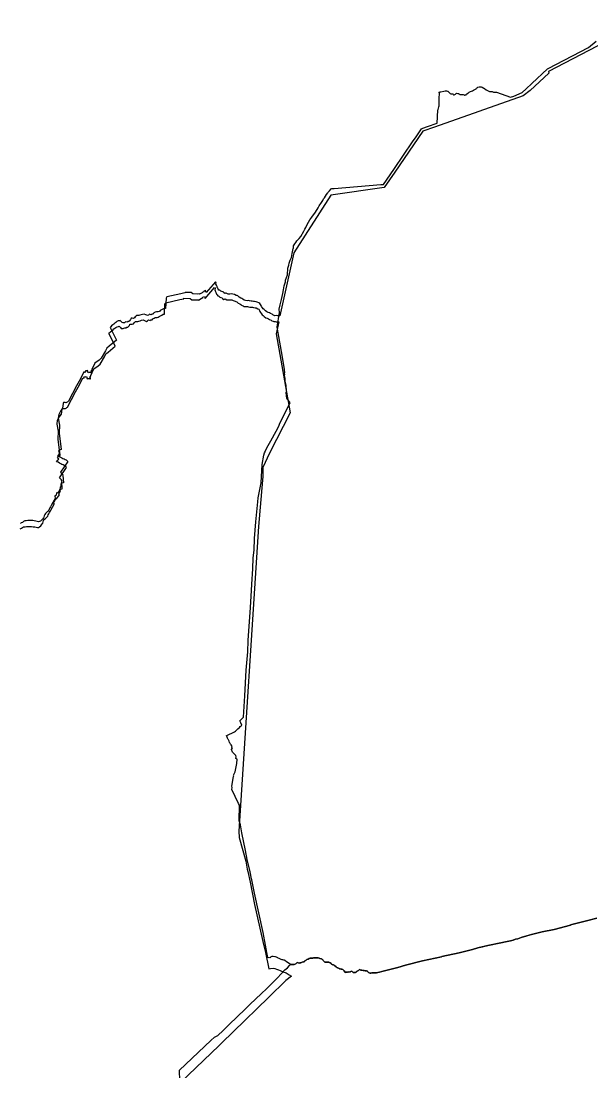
# Model space of a CAD drawing. Header units: inches. Extents: x 33.9 to 41.9, y -4.8 to 5.4.
# Drawn here: x 34.5167 to 34.7835, y -1.0145 to -0.5233 of the extents above; entities that cross this region are included whole.
import ezdxf

# ---------------------------------------------------------------- set-up
doc = ezdxf.new("R2010")
doc.units = ezdxf.units.IN
doc.header["$MEASUREMENT"] = 0
doc.layers.add('Counties', color=7, linetype='Continuous')

msp = doc.modelspace()

# ---------------------------------------------------------------- linework, layer by layer
at = {"layer": 'Counties'}
for points in [[(34.80846, -0.52332), (34.76316, -0.54695), (34.76331, -0.54775), (34.75471, -0.55581), (34.75136, -0.55828), (34.70991, -0.57294), (34.70456, -0.57475), (34.69134, -0.59403), (34.68646, -0.60109), (34.66151, -0.60476), (34.64416, -0.63162), (34.63765, -0.66115), (34.63706, -0.66116), (34.63651, -0.66112), (34.63597, -0.66097), (34.63539, -0.66106), (34.63501, -0.66092), (34.63444, -0.66068), (34.63406, -0.66039), (34.63335, -0.66006), (34.63287, -0.65972), (34.6323, -0.65953), (34.63158, -0.65925), (34.63093, -0.65872), (34.63031, -0.65819), (34.62988, -0.65786), (34.62955, -0.65738), (34.62917, -0.65681), (34.6289, -0.6563), (34.62859, -0.65585), (34.62831, -0.65528), (34.62783, -0.65504), (34.62707, -0.6547), (34.6266, -0.65461), (34.62588, -0.65441), (34.62536, -0.65437), (34.6247, -0.65427), (34.62422, -0.65427), (34.62351, -0.65413), (34.62298, -0.65399), (34.62246, -0.65408), (34.62156, -0.65394), (34.62099, -0.65375), (34.62032, -0.65332), (34.61994, -0.65308), (34.61951, -0.65279), (34.61869, -0.65245), (34.61804, -0.65183), (34.61766, -0.65169), (34.61728, -0.65159), (34.61642, -0.65116), (34.61566, -0.65097), (34.61493, -0.6509), (34.61424, -0.65093), (34.61348, -0.65093), (34.61262, -0.6505), (34.61224, -0.65054), (34.612, -0.65069), (34.61134, -0.65026), (34.61115, -0.64997), (34.61057, -0.64974), (34.61005, -0.64959), (34.60967, -0.6492), (34.6092, -0.64911), (34.60886, -0.64863), (34.60863, -0.64825), (34.60844, -0.64782), (34.60834, -0.64743), (34.60825, -0.64729), (34.60801, -0.64676), (34.60782, -0.64629), (34.60791, -0.64566), (34.60762, -0.6452), (34.60331, -0.65022), (34.60291, -0.64931), (34.60215, -0.6496), (34.60222, -0.64985), (34.6014, -0.65029), (34.60141, -0.6503), (34.60009, -0.65105), (34.60005, -0.65085), (34.599, -0.65093), (34.59703, -0.65088), (34.59624, -0.65028), (34.59339, -0.65019), (34.59328, -0.65039), (34.59144, -0.65078), (34.58492, -0.65229), (34.58448, -0.65279), (34.58423, -0.65763), (34.58366, -0.65764), (34.58303, -0.65803), (34.58237, -0.65835), (34.58182, -0.6587), (34.58139, -0.65902), (34.58084, -0.65918), (34.57998, -0.65922), (34.57943, -0.65945), (34.57877, -0.65973), (34.5785, -0.66028), (34.57795, -0.66028), (34.57752, -0.66059), (34.57682, -0.66032), (34.57627, -0.66079), (34.57588, -0.66099), (34.57549, -0.66087), (34.57498, -0.66059), (34.57424, -0.66028), (34.57357, -0.66044), (34.57287, -0.66067), (34.57228, -0.66087), (34.57177, -0.66103), (34.57138, -0.66103), (34.57072, -0.66103), (34.57048, -0.6613), (34.57013, -0.66162), (34.56974, -0.66209), (34.56923, -0.66229), (34.56869, -0.66225), (34.56814, -0.66225), (34.56787, -0.66284), (34.56748, -0.66343), (34.56712, -0.66374), (34.56658, -0.66371), (34.5665, -0.66402), (34.56626, -0.66402), (34.56572, -0.66394), (34.56533, -0.66414), (34.56501, -0.66437), (34.56439, -0.66437), (34.564, -0.6643), (34.56365, -0.66386), (34.56302, -0.66323), (34.56275, -0.66339), (34.56212, -0.66351), (34.56153, -0.66379), (34.5611, -0.66418), (34.56064, -0.66449), (34.56017, -0.66508), (34.55962, -0.66532), (34.55907, -0.66579), (34.55868, -0.66623), (34.55837, -0.66634), (34.55847, -0.66686), (34.56129, -0.67257), (34.55792, -0.67529), (34.5568, -0.67621), (34.55628, -0.67755), (34.55418, -0.68095), (34.55331, -0.68178), (34.55118, -0.68321), (34.54988, -0.68625), (34.54976, -0.68679), (34.54936, -0.68682), (34.54961, -0.68736), (34.54972, -0.68776), (34.54954, -0.68797), (34.54933, -0.68768), (34.54919, -0.68761), (34.54887, -0.68761), (34.54847, -0.68765), (34.54815, -0.68783), (34.54801, -0.68743), (34.54801, -0.687), (34.54783, -0.68672), (34.54755, -0.68682), (34.5473, -0.68686), (34.54698, -0.68675), (34.5468, -0.6869), (34.5468, -0.68729), (34.54655, -0.68754), (34.54604, -0.68737), (34.54454, -0.69056), (34.54263, -0.69387), (34.53893, -0.70105), (34.53864, -0.70126), (34.53832, -0.70151), (34.53803, -0.70165), (34.53775, -0.70172), (34.53735, -0.70165), (34.53693, -0.70165), (34.53653, -0.70165), (34.53649, -0.70205), (34.53615, -0.70434), (34.5351, -0.70574), (34.53432, -0.7072), (34.53407, -0.70894), (34.53471, -0.71221), (34.53454, -0.71596), (34.53553, -0.72362), (34.53501, -0.72369), (34.53424, -0.72442), (34.53484, -0.7254), (34.53436, -0.72567), (34.53435, -0.72594), (34.53376, -0.72666), (34.53458, -0.72685), (34.53522, -0.72721), (34.53583, -0.7275), (34.53626, -0.72782), (34.53686, -0.72803), (34.53733, -0.72828), (34.53776, -0.72839), (34.53815, -0.72868), (34.53853, -0.72925), (34.53523, -0.73413), (34.5359, -0.73482), (34.53615, -0.73509), (34.53607, -0.73533), (34.53649, -0.7356), (34.53629, -0.73578), (34.53652, -0.7392), (34.53531, -0.73952), (34.53541, -0.73961), (34.53524, -0.74009), (34.53562, -0.74028), (34.53494, -0.74159), (34.53516, -0.74206), (34.53381, -0.74394), (34.53353, -0.74376), (34.53292, -0.74522), (34.5325, -0.74528), (34.53264, -0.74648), (34.5311, -0.74921), (34.53078, -0.74982), (34.53049, -0.75032), (34.53021, -0.75086), (34.52989, -0.75147), (34.52968, -0.75201), (34.52943, -0.75236), (34.5291, -0.75265), (34.52864, -0.75312), (34.52814, -0.75348), (34.52779, -0.75405), (34.52761, -0.75463), (34.52739, -0.75527), (34.52725, -0.75552), (34.52686, -0.75606), (34.52643, -0.75653), (34.52583, -0.75703), (34.5254, -0.75732), (34.5249, -0.75739), (34.52429, -0.75721), (34.52362, -0.75703), (34.52294, -0.75696), (34.52219, -0.75685), (34.52133, -0.75678), (34.52048, -0.75678), (34.51984, -0.75682), (34.51912, -0.75693), (34.51844, -0.75696), (34.51791, -0.75725), (34.51738, -0.75768), (34.51684, -0.7579), (34.51641, -0.75811)], [(34.80846, -0.52332), (34.76316, -0.54695), (34.76331, -0.54775), (34.75471, -0.55581), (34.75136, -0.55828), (34.70991, -0.57294), (34.70456, -0.57475), (34.69134, -0.59403), (34.68646, -0.60109), (34.66151, -0.60476), (34.64416, -0.63162), (34.63765, -0.66115), (34.63706, -0.66116), (34.63651, -0.66112), (34.63597, -0.66097), (34.63539, -0.66106), (34.63501, -0.66092), (34.63444, -0.66068), (34.63406, -0.66039), (34.63335, -0.66006), (34.63287, -0.65972), (34.6323, -0.65953), (34.63158, -0.65925), (34.63093, -0.65872), (34.63031, -0.65819), (34.62988, -0.65786), (34.62955, -0.65738), (34.62917, -0.65681), (34.6289, -0.6563), (34.62859, -0.65585), (34.62831, -0.65528), (34.62783, -0.65504), (34.62707, -0.6547), (34.6266, -0.65461), (34.62588, -0.65441), (34.62536, -0.65437), (34.6247, -0.65427), (34.62422, -0.65427), (34.62351, -0.65413), (34.62298, -0.65399), (34.62246, -0.65408), (34.62156, -0.65394), (34.62099, -0.65375), (34.62032, -0.65332), (34.61994, -0.65308), (34.61951, -0.65279), (34.61869, -0.65245), (34.61804, -0.65183), (34.61766, -0.65169), (34.61728, -0.65159), (34.61642, -0.65116), (34.61566, -0.65097), (34.61493, -0.6509), (34.61424, -0.65093), (34.61348, -0.65093), (34.61262, -0.6505), (34.61224, -0.65054), (34.612, -0.65069), (34.61134, -0.65026), (34.61115, -0.64997), (34.61057, -0.64974), (34.61005, -0.64959), (34.60967, -0.6492), (34.6092, -0.64911), (34.60886, -0.64863), (34.60863, -0.64825), (34.60844, -0.64782), (34.60834, -0.64743), (34.60825, -0.64729), (34.60801, -0.64676), (34.60782, -0.64629), (34.60791, -0.64566), (34.60762, -0.6452), (34.60331, -0.65022), (34.60291, -0.64931), (34.60215, -0.6496), (34.60222, -0.64985), (34.6014, -0.65029), (34.60141, -0.6503), (34.60009, -0.65105), (34.60005, -0.65085), (34.599, -0.65093), (34.59703, -0.65088), (34.59624, -0.65028), (34.59339, -0.65019), (34.59328, -0.65039), (34.59144, -0.65078), (34.58492, -0.65229), (34.58448, -0.65279), (34.58423, -0.65763), (34.58366, -0.65764), (34.58303, -0.65803), (34.58237, -0.65835), (34.58182, -0.6587), (34.58139, -0.65902), (34.58084, -0.65918), (34.57998, -0.65922), (34.57943, -0.65945), (34.57877, -0.65973), (34.5785, -0.66028), (34.57795, -0.66028), (34.57752, -0.66059), (34.57682, -0.66032), (34.57627, -0.66079), (34.57588, -0.66099), (34.57549, -0.66087), (34.57498, -0.66059), (34.57424, -0.66028), (34.57357, -0.66044), (34.57287, -0.66067), (34.57228, -0.66087), (34.57177, -0.66103), (34.57138, -0.66103), (34.57072, -0.66103), (34.57048, -0.6613), (34.57013, -0.66162), (34.56974, -0.66209), (34.56923, -0.66229), (34.56869, -0.66225), (34.56814, -0.66225), (34.56787, -0.66284), (34.56748, -0.66343), (34.56712, -0.66374), (34.56658, -0.66371), (34.5665, -0.66402), (34.56626, -0.66402), (34.56572, -0.66394), (34.56533, -0.66414), (34.56501, -0.66437), (34.56439, -0.66437), (34.564, -0.6643), (34.56365, -0.66386), (34.56302, -0.66323), (34.56275, -0.66339), (34.56212, -0.66351), (34.56153, -0.66379), (34.5611, -0.66418), (34.56064, -0.66449), (34.56017, -0.66508), (34.55962, -0.66532), (34.55907, -0.66579), (34.55868, -0.66623), (34.55837, -0.66634), (34.55847, -0.66686), (34.56129, -0.67257), (34.55792, -0.67529), (34.5568, -0.67621), (34.55628, -0.67755), (34.55418, -0.68095), (34.55331, -0.68178), (34.55118, -0.68321), (34.54988, -0.68625), (34.54976, -0.68679), (34.54936, -0.68682), (34.54961, -0.68736), (34.54972, -0.68776), (34.54954, -0.68797), (34.54933, -0.68768), (34.54919, -0.68761), (34.54887, -0.68761), (34.54847, -0.68765), (34.54815, -0.68783), (34.54801, -0.68743), (34.54801, -0.687), (34.54783, -0.68672), (34.54755, -0.68682), (34.5473, -0.68686), (34.54698, -0.68675), (34.5468, -0.6869), (34.5468, -0.68729), (34.54655, -0.68754), (34.54604, -0.68737), (34.54454, -0.69056), (34.54263, -0.69387), (34.53893, -0.70105), (34.53864, -0.70126), (34.53832, -0.70151), (34.53803, -0.70165), (34.53775, -0.70172), (34.53735, -0.70165), (34.53693, -0.70165), (34.53653, -0.70165), (34.53649, -0.70205), (34.53615, -0.70434), (34.5351, -0.70574), (34.53432, -0.7072), (34.53407, -0.70894), (34.53471, -0.71221), (34.53454, -0.71596), (34.53553, -0.72362), (34.53501, -0.72369), (34.53424, -0.72442), (34.53484, -0.7254), (34.53436, -0.72567), (34.53435, -0.72594), (34.53376, -0.72666), (34.53458, -0.72685), (34.53522, -0.72721), (34.53583, -0.7275), (34.53626, -0.72782), (34.53686, -0.72803), (34.53733, -0.72828), (34.53776, -0.72839), (34.53815, -0.72868), (34.53853, -0.72925), (34.53523, -0.73413), (34.5359, -0.73482), (34.53615, -0.73509), (34.53607, -0.73533), (34.53649, -0.7356), (34.53629, -0.73578), (34.53652, -0.7392), (34.53531, -0.73952), (34.53541, -0.73961), (34.53524, -0.74009), (34.53562, -0.74028), (34.53494, -0.74159), (34.53516, -0.74206), (34.53381, -0.74394), (34.53353, -0.74376), (34.53292, -0.74522), (34.5325, -0.74528), (34.53264, -0.74648), (34.5311, -0.74921), (34.53078, -0.74982), (34.53049, -0.75032), (34.53021, -0.75086), (34.52989, -0.75147), (34.52968, -0.75201), (34.52943, -0.75236), (34.5291, -0.75265), (34.52864, -0.75312), (34.52814, -0.75348), (34.52779, -0.75405), (34.52761, -0.75463), (34.52739, -0.75527), (34.52725, -0.75552), (34.52686, -0.75606), (34.52643, -0.75653), (34.52583, -0.75703), (34.5254, -0.75732), (34.5249, -0.75739), (34.52429, -0.75721), (34.52362, -0.75703), (34.52294, -0.75696), (34.52219, -0.75685), (34.52133, -0.75678), (34.52048, -0.75678), (34.51984, -0.75682), (34.51912, -0.75693), (34.51844, -0.75696), (34.51791, -0.75725), (34.51738, -0.75768), (34.51684, -0.7579), (34.51641, -0.75811)], [(34.7858, -0.94272), (34.78103, -0.94384), (34.77357, -0.94583), (34.77351, -0.94585), (34.76587, -0.94791), (34.76028, -0.94907), (34.75529, -0.95028), (34.75314, -0.95087), (34.75041, -0.95161), (34.74886, -0.95235), (34.74776, -0.95247), (34.74669, -0.95291), (34.74543, -0.95329), (34.74475, -0.95341), (34.74386, -0.95356), (34.74017, -0.95432), (34.73563, -0.95527), (34.73355, -0.95572), (34.73233, -0.95601), (34.73229, -0.95602), (34.73023, -0.95657), (34.72767, -0.95724), (34.72147, -0.95887), (34.71337, -0.96064), (34.71327, -0.96066), (34.70429, -0.96263), (34.69633, -0.96467), (34.69279, -0.96566), (34.68538, -0.96755), (34.6842, -0.9679), (34.68351, -0.96803), (34.68289, -0.96813), (34.68061, -0.96823), (34.68023, -0.96833), (34.67993, -0.9683), (34.67947, -0.96822), (34.67905, -0.96798), (34.67887, -0.96768), (34.67859, -0.96736), (34.67815, -0.96733), (34.67787, -0.96729), (34.67756, -0.96723), (34.67703, -0.96717), (34.67659, -0.9671), (34.67606, -0.96701), (34.67581, -0.96697), (34.67549, -0.96691), (34.67514, -0.96678), (34.67492, -0.96671), (34.67443, -0.96708), (34.67382, -0.96744), (34.67351, -0.96763), (34.6734, -0.96786), (34.67308, -0.96797), (34.6726, -0.96805), (34.67229, -0.96811), (34.67194, -0.968), (34.6717, -0.96775), (34.67125, -0.96749), (34.67089, -0.96754), (34.67067, -0.96766), (34.67035, -0.96774), (34.66992, -0.96789), (34.66961, -0.9678), (34.66929, -0.96788), (34.66892, -0.96789), (34.66855, -0.96793), (34.66828, -0.96798), (34.66803, -0.96773), (34.6677, -0.96731), (34.66737, -0.96702), (34.66714, -0.96672), (34.66661, -0.96648), (34.66632, -0.96643), (34.66594, -0.96637), (34.66563, -0.96633), (34.66535, -0.9661), (34.66484, -0.96591), (34.66459, -0.96581), (34.66431, -0.96569), (34.66393, -0.96542), (34.66343, -0.9649), (34.66306, -0.96458), (34.66268, -0.96446), (34.66238, -0.96441), (34.66186, -0.96408), (34.66166, -0.96388), (34.66112, -0.96349), (34.66062, -0.96315), (34.66034, -0.96314), (34.65995, -0.96317), (34.65965, -0.96317), (34.65928, -0.96319), (34.65899, -0.96322), (34.65871, -0.96314), (34.6584, -0.96298), (34.65816, -0.96276), (34.65794, -0.96246), (34.65783, -0.96218), (34.65754, -0.96201), (34.65728, -0.96188), (34.65707, -0.96173), (34.65644, -0.96148), (34.65604, -0.96136), (34.65565, -0.96125), (34.6554, -0.96119), (34.65505, -0.96116), (34.65473, -0.96114), (34.6544, -0.96113), (34.65397, -0.96117), (34.65342, -0.96124), (34.65304, -0.9613), (34.65276, -0.96139), (34.65247, -0.96133), (34.65212, -0.96127), (34.65179, -0.96139), (34.65139, -0.96153), (34.65095, -0.96174), (34.65071, -0.96183), (34.65034, -0.96191), (34.65016, -0.96213), (34.65, -0.96233), (34.64961, -0.96245), (34.64936, -0.96255), (34.6492, -0.96284), (34.64898, -0.96305), (34.64866, -0.96313), (34.64819, -0.9632), (34.64777, -0.96337), (34.64743, -0.96348), (34.64698, -0.96357), (34.64669, -0.96362), (34.64583, -0.96342), (34.64508, -0.96395), (34.64432, -0.96432), (34.64347, -0.96432), (34.64261, -0.96435), (34.64253, -0.96418), (34.64073, -0.96307), (34.64044, -0.96278), (34.63975, -0.9623), (34.63949, -0.96222), (34.63908, -0.96216), (34.63869, -0.9621), (34.6383, -0.96192), (34.63768, -0.96167), (34.63733, -0.96148), (34.63694, -0.96132), (34.63671, -0.96117), (34.63619, -0.96081), (34.6357, -0.96074), (34.63538, -0.96068), (34.63463, -0.96061), (34.63424, -0.96056), (34.63395, -0.96055), (34.63353, -0.96068), (34.63324, -0.96102), (34.63298, -0.96114), (34.6325, -0.96097), (34.63212, -0.96114), (34.6299, -0.9493), (34.62588, -0.93089), (34.62454, -0.92468), (34.62445, -0.92424), (34.62379, -0.92103), (34.62242, -0.91523), (34.62166, -0.91101), (34.61992, -0.90274), (34.61924, -0.8991), (34.61867, -0.8972), (34.61877, -0.88979), (34.61842, -0.88905), (34.61526, -0.88244), (34.61535, -0.88153), (34.61525, -0.88089), (34.61605, -0.87639), (34.61611, -0.87605), (34.61605, -0.87576), (34.61687, -0.87433), (34.61752, -0.87038), (34.61772, -0.8683), (34.61737, -0.86815), (34.61714, -0.86804), (34.61723, -0.8673), (34.61717, -0.86661), (34.61553, -0.86499), (34.6151, -0.86378), (34.61547, -0.86333), (34.61556, -0.86301), (34.61518, -0.86282), (34.61533, -0.86247), (34.61492, -0.86163), (34.61465, -0.86128), (34.61448, -0.86099), (34.61433, -0.86073), (34.61412, -0.86048), (34.61393, -0.85997), (34.61382, -0.8596), (34.61364, -0.85932), (34.61346, -0.85913), (34.6133, -0.8588), (34.61324, -0.85854), (34.61306, -0.85799), (34.61281, -0.85723), (34.61293, -0.8572), (34.61656, -0.85561), (34.61689, -0.85528), (34.61763, -0.85463), (34.61805, -0.85414), (34.61878, -0.85351), (34.61918, -0.8531), (34.61967, -0.85276), (34.61984, -0.85237), (34.61946, -0.85131), (34.61929, -0.85102), (34.61919, -0.85071), (34.61892, -0.85043), (34.62073, -0.84875), (34.62126, -0.83873), (34.62193, -0.82675), (34.62269, -0.81818), (34.62293, -0.81294), (34.62402, -0.79749), (34.62449, -0.78948), (34.62466, -0.78651), (34.62509, -0.77933), (34.62527, -0.77421), (34.62561, -0.77065), (34.62577, -0.76519), (34.62643, -0.75743), (34.62745, -0.7481), (34.62759, -0.74619), (34.62893, -0.73911), (34.62942, -0.73067), (34.63017, -0.72623), (34.63058, -0.72513), (34.63075, -0.72462), (34.63089, -0.72436), (34.63227, -0.72178), (34.63348, -0.71951), (34.63595, -0.71499), (34.63723, -0.71264), (34.63774, -0.71128), (34.64256, -0.70176), (34.64095, -0.69961), (34.64081, -0.69854), (34.64058, -0.69682), (34.6408, -0.69661), (34.64091, -0.6966), (34.64079, -0.69636), (34.64061, -0.69352), (34.64026, -0.69223), (34.64014, -0.69161), (34.64013, -0.69099), (34.64011, -0.69044), (34.64006, -0.68993), (34.63993, -0.68884), (34.63997, -0.68848), (34.63992, -0.68789), (34.63999, -0.6876), (34.6398, -0.68649), (34.63982, -0.68622), (34.63949, -0.68419), (34.63845, -0.67778), (34.63639, -0.66644), (34.63746, -0.65954), (34.6374, -0.65799), (34.6379, -0.65604), (34.63842, -0.65342), (34.63907, -0.65062), (34.63943, -0.64904), (34.63973, -0.64703), (34.64029, -0.64525), (34.6404, -0.64447), (34.6412, -0.64192), (34.64136, -0.63889), (34.64181, -0.63744), (34.64202, -0.63646), (34.64257, -0.63511), (34.64305, -0.63385), (34.64346, -0.63202), (34.64397, -0.62972), (34.64406, -0.62944), (34.64401, -0.62897), (34.64413, -0.62845), (34.64474, -0.62747), (34.6452, -0.62681), (34.64569, -0.62606), (34.64669, -0.62496), (34.64751, -0.62402), (34.6489, -0.62154), (34.64941, -0.62056), (34.64976, -0.6198), (34.65023, -0.61875), (34.65102, -0.61732), (34.65174, -0.61627), (34.65268, -0.615), (34.65431, -0.61273), (34.65556, -0.6106), (34.65613, -0.60964), (34.65711, -0.60816), (34.65778, -0.60714), (34.65813, -0.60648), (34.65849, -0.60594), (34.65956, -0.60448), (34.66011, -0.60363), (34.66031, -0.60332), (34.66055, -0.60305), (34.66084, -0.60274), (34.66159, -0.60173), (34.66198, -0.60159), (34.66303, -0.60156), (34.68485, -0.59977), (34.6859, -0.59974), (34.68611, -0.59973), (34.68749, -0.59768), (34.69122, -0.59223), (34.69966, -0.57986), (34.70136, -0.57738), (34.70394, -0.57366), (34.70445, -0.57335), (34.70661, -0.57269), (34.71123, -0.57104), (34.71148, -0.56506), (34.71162, -0.56463), (34.71186, -0.56398), (34.71196, -0.56348), (34.71206, -0.56293), (34.71208, -0.5623), (34.71208, -0.56166), (34.71207, -0.56106), (34.71207, -0.56054), (34.7121, -0.56014), (34.71209, -0.55977), (34.71209, -0.55915), (34.71214, -0.55856), (34.71225, -0.55792), (34.71224, -0.5575), (34.71222, -0.5572), (34.71215, -0.55678), (34.71214, -0.5567), (34.71213, -0.55657), (34.71256, -0.55646), (34.71267, -0.55647), (34.71289, -0.5565), (34.71432, -0.55609), (34.71499, -0.55597), (34.71563, -0.55593), (34.71603, -0.55609), (34.71626, -0.55617), (34.71683, -0.55667), (34.71732, -0.55726), (34.7176, -0.5573), (34.71821, -0.55729), (34.7185, -0.55733), (34.71867, -0.55752), (34.71878, -0.55775), (34.71913, -0.55787), (34.71942, -0.55771), (34.71971, -0.55745), (34.72005, -0.55716), (34.72027, -0.5571), (34.72083, -0.55716), (34.72115, -0.55724), (34.72139, -0.55736), (34.72156, -0.55752), (34.72163, -0.55758), (34.72186, -0.55768), (34.72209, -0.55773), (34.72237, -0.55773), (34.72251, -0.55769), (34.72308, -0.55763), (34.72338, -0.55763), (34.72381, -0.55783), (34.72393, -0.55791), (34.72415, -0.55797), (34.7245, -0.55787), (34.72473, -0.55781), (34.7249, -0.55754), (34.72557, -0.55701), (34.72577, -0.55686), (34.72598, -0.55674), (34.72623, -0.55655), (34.72641, -0.55646), (34.72677, -0.5563), (34.72718, -0.55614), (34.72776, -0.55591), (34.72818, -0.55568), (34.72851, -0.55551), (34.72875, -0.55534), (34.72909, -0.55515), (34.72941, -0.555), (34.72966, -0.55474), (34.72984, -0.55456), (34.73001, -0.55439), (34.73019, -0.55421), (34.73086, -0.55409), (34.73119, -0.55405), (34.73129, -0.55404), (34.73184, -0.55409), (34.7322, -0.55428), (34.73305, -0.55477), (34.73326, -0.55488), (34.73345, -0.55502), (34.73413, -0.55544), (34.73447, -0.55564), (34.73505, -0.55594), (34.73532, -0.55607), (34.73564, -0.55619), (34.73627, -0.55633), (34.7366, -0.55633), (34.73693, -0.55633), (34.73755, -0.55654), (34.73832, -0.55657), (34.73892, -0.55657), (34.74553, -0.55895), (34.74701, -0.55844), (34.75097, -0.5568), (34.75275, -0.55507), (34.75539, -0.5525), (34.7627, -0.54565), (34.76302, -0.54548), (34.78193, -0.53565), (34.78547, -0.53271)], [(34.7858, -0.94272), (34.78103, -0.94384), (34.77357, -0.94583), (34.77351, -0.94585), (34.76587, -0.94791), (34.76028, -0.94907), (34.75529, -0.95028), (34.75314, -0.95087), (34.75041, -0.95161), (34.74886, -0.95235), (34.74776, -0.95247), (34.74669, -0.95291), (34.74543, -0.95329), (34.74475, -0.95341), (34.74386, -0.95356), (34.74017, -0.95432), (34.73563, -0.95527), (34.73355, -0.95572), (34.73233, -0.95601), (34.73229, -0.95602), (34.73023, -0.95657), (34.72767, -0.95724), (34.72147, -0.95887), (34.71337, -0.96064), (34.71327, -0.96066), (34.70429, -0.96263), (34.69633, -0.96467), (34.69279, -0.96566), (34.68538, -0.96755), (34.6842, -0.9679), (34.68351, -0.96803), (34.68289, -0.96813), (34.68061, -0.96823), (34.68023, -0.96833), (34.67993, -0.9683), (34.67947, -0.96822), (34.67905, -0.96798), (34.67887, -0.96768), (34.67859, -0.96736), (34.67815, -0.96733), (34.67787, -0.96729), (34.67756, -0.96723), (34.67703, -0.96717), (34.67659, -0.9671), (34.67606, -0.96701), (34.67581, -0.96697), (34.67549, -0.96691), (34.67514, -0.96678), (34.67492, -0.96671), (34.67443, -0.96708), (34.67382, -0.96744), (34.67351, -0.96763), (34.6734, -0.96786), (34.67308, -0.96797), (34.6726, -0.96805), (34.67229, -0.96811), (34.67194, -0.968), (34.6717, -0.96775), (34.67125, -0.96749), (34.67089, -0.96754), (34.67067, -0.96766), (34.67035, -0.96774), (34.66992, -0.96789), (34.66961, -0.9678), (34.66929, -0.96788), (34.66892, -0.96789), (34.66855, -0.96793), (34.66828, -0.96798), (34.66803, -0.96773), (34.6677, -0.96731), (34.66737, -0.96702), (34.66714, -0.96672), (34.66661, -0.96648), (34.66632, -0.96643), (34.66594, -0.96637), (34.66563, -0.96633), (34.66535, -0.9661), (34.66484, -0.96591), (34.66459, -0.96581), (34.66431, -0.96569), (34.66393, -0.96542), (34.66343, -0.9649), (34.66306, -0.96458), (34.66268, -0.96446), (34.66238, -0.96441), (34.66186, -0.96408), (34.66166, -0.96388), (34.66112, -0.96349), (34.66062, -0.96315), (34.66034, -0.96314), (34.65995, -0.96317), (34.65965, -0.96317), (34.65928, -0.96319), (34.65899, -0.96322), (34.65871, -0.96314), (34.6584, -0.96298), (34.65816, -0.96276), (34.65794, -0.96246), (34.65783, -0.96218), (34.65754, -0.96201), (34.65728, -0.96188), (34.65707, -0.96173), (34.65644, -0.96148), (34.65604, -0.96136), (34.65565, -0.96125), (34.6554, -0.96119), (34.65505, -0.96116), (34.65473, -0.96114), (34.6544, -0.96113), (34.65397, -0.96117), (34.65342, -0.96124), (34.65304, -0.9613), (34.65276, -0.96139), (34.65247, -0.96133), (34.65212, -0.96127), (34.65179, -0.96139), (34.65139, -0.96153), (34.65095, -0.96174), (34.65071, -0.96183), (34.65034, -0.96191), (34.65016, -0.96213), (34.65, -0.96233), (34.64961, -0.96245), (34.64936, -0.96255), (34.6492, -0.96284), (34.64898, -0.96305), (34.64866, -0.96313), (34.64819, -0.9632), (34.64777, -0.96337), (34.64743, -0.96348), (34.64698, -0.96357), (34.64669, -0.96362), (34.64583, -0.96342), (34.64508, -0.96395), (34.64432, -0.96432), (34.64347, -0.96432), (34.64261, -0.96435), (34.64253, -0.96418), (34.64073, -0.96307), (34.64044, -0.96278), (34.63975, -0.9623), (34.63949, -0.96222), (34.63908, -0.96216), (34.63869, -0.9621), (34.6383, -0.96192), (34.63768, -0.96167), (34.63733, -0.96148), (34.63694, -0.96132), (34.63671, -0.96117), (34.63619, -0.96081), (34.6357, -0.96074), (34.63538, -0.96068), (34.63463, -0.96061), (34.63424, -0.96056), (34.63395, -0.96055), (34.63353, -0.96068), (34.63324, -0.96102), (34.63298, -0.96114), (34.6325, -0.96097), (34.63212, -0.96114), (34.6299, -0.9493), (34.62588, -0.93089), (34.62454, -0.92468), (34.62445, -0.92424), (34.62379, -0.92103), (34.62242, -0.91523), (34.62166, -0.91101), (34.61992, -0.90274), (34.61924, -0.8991), (34.61867, -0.8972), (34.61877, -0.88979), (34.61842, -0.88905), (34.61526, -0.88244), (34.61535, -0.88153), (34.61525, -0.88089), (34.61605, -0.87639), (34.61611, -0.87605), (34.61605, -0.87576), (34.61687, -0.87433), (34.61752, -0.87038), (34.61772, -0.8683), (34.61737, -0.86815), (34.61714, -0.86804), (34.61723, -0.8673), (34.61717, -0.86661), (34.61553, -0.86499), (34.6151, -0.86378), (34.61547, -0.86333), (34.61556, -0.86301), (34.61518, -0.86282), (34.61533, -0.86247), (34.61492, -0.86163), (34.61465, -0.86128), (34.61448, -0.86099), (34.61433, -0.86073), (34.61412, -0.86048), (34.61393, -0.85997), (34.61382, -0.8596), (34.61364, -0.85932), (34.61346, -0.85913), (34.6133, -0.8588), (34.61324, -0.85854), (34.61306, -0.85799), (34.61281, -0.85723), (34.61293, -0.8572), (34.61656, -0.85561), (34.61689, -0.85528), (34.61763, -0.85463), (34.61805, -0.85414), (34.61878, -0.85351), (34.61918, -0.8531), (34.61967, -0.85276), (34.61984, -0.85237), (34.61946, -0.85131), (34.61929, -0.85102), (34.61919, -0.85071), (34.61892, -0.85043), (34.62073, -0.84875), (34.62126, -0.83873), (34.62193, -0.82675), (34.62269, -0.81818), (34.62293, -0.81294), (34.62402, -0.79749), (34.62449, -0.78948), (34.62466, -0.78651), (34.62509, -0.77933), (34.62527, -0.77421), (34.62561, -0.77065), (34.62577, -0.76519), (34.62643, -0.75743), (34.62745, -0.7481), (34.62759, -0.74619), (34.62893, -0.73911), (34.62942, -0.73067), (34.63017, -0.72623), (34.63058, -0.72513), (34.63075, -0.72462), (34.63089, -0.72436), (34.63227, -0.72178), (34.63348, -0.71951), (34.63595, -0.71499), (34.63723, -0.71264), (34.63774, -0.71128), (34.64256, -0.70176), (34.64095, -0.69961), (34.64081, -0.69854), (34.64058, -0.69682), (34.6408, -0.69661), (34.64091, -0.6966), (34.64079, -0.69636), (34.64061, -0.69352), (34.64026, -0.69223), (34.64014, -0.69161), (34.64013, -0.69099), (34.64011, -0.69044), (34.64006, -0.68993), (34.63993, -0.68884), (34.63997, -0.68848), (34.63992, -0.68789), (34.63999, -0.6876), (34.6398, -0.68649), (34.63982, -0.68622), (34.63949, -0.68419), (34.63845, -0.67778), (34.63639, -0.66644), (34.63746, -0.65954), (34.6374, -0.65799), (34.6379, -0.65604), (34.63842, -0.65342), (34.63907, -0.65062), (34.63943, -0.64904), (34.63973, -0.64703), (34.64029, -0.64525), (34.6404, -0.64447), (34.6412, -0.64192), (34.64136, -0.63889), (34.64181, -0.63744), (34.64202, -0.63646), (34.64257, -0.63511), (34.64305, -0.63385), (34.64346, -0.63202), (34.64397, -0.62972), (34.64406, -0.62944), (34.64401, -0.62897), (34.64413, -0.62845), (34.64474, -0.62747), (34.6452, -0.62681), (34.64569, -0.62606), (34.64669, -0.62496), (34.64751, -0.62402), (34.6489, -0.62154), (34.64941, -0.62056), (34.64976, -0.6198), (34.65023, -0.61875), (34.65102, -0.61732), (34.65174, -0.61627), (34.65268, -0.615), (34.65431, -0.61273), (34.65556, -0.6106), (34.65613, -0.60964), (34.65711, -0.60816), (34.65778, -0.60714), (34.65813, -0.60648), (34.65849, -0.60594), (34.65956, -0.60448), (34.66011, -0.60363), (34.66031, -0.60332), (34.66055, -0.60305), (34.66084, -0.60274), (34.66159, -0.60173), (34.66198, -0.60159), (34.66303, -0.60156), (34.68485, -0.59977), (34.6859, -0.59974), (34.68611, -0.59973), (34.68749, -0.59768), (34.69122, -0.59223), (34.69966, -0.57986), (34.70136, -0.57738), (34.70394, -0.57366), (34.70445, -0.57335), (34.70661, -0.57269), (34.71123, -0.57104), (34.71148, -0.56506), (34.71162, -0.56463), (34.71186, -0.56398), (34.71196, -0.56348), (34.71206, -0.56293), (34.71208, -0.5623), (34.71208, -0.56166), (34.71207, -0.56106), (34.71207, -0.56054), (34.7121, -0.56014), (34.71209, -0.55977), (34.71209, -0.55915), (34.71214, -0.55856), (34.71225, -0.55792), (34.71224, -0.5575), (34.71222, -0.5572), (34.71215, -0.55678), (34.71214, -0.5567), (34.71213, -0.55657), (34.71256, -0.55646), (34.71267, -0.55647), (34.71289, -0.5565), (34.71432, -0.55609), (34.71499, -0.55597), (34.71563, -0.55593), (34.71603, -0.55609), (34.71626, -0.55617), (34.71683, -0.55667), (34.71732, -0.55726), (34.7176, -0.5573), (34.71821, -0.55729), (34.7185, -0.55733), (34.71867, -0.55752), (34.71878, -0.55775), (34.71913, -0.55787), (34.71942, -0.55771), (34.71971, -0.55745), (34.72005, -0.55716), (34.72027, -0.5571), (34.72083, -0.55716), (34.72115, -0.55724), (34.72139, -0.55736), (34.72156, -0.55752), (34.72163, -0.55758), (34.72186, -0.55768), (34.72209, -0.55773), (34.72237, -0.55773), (34.72251, -0.55769), (34.72308, -0.55763), (34.72338, -0.55763), (34.72381, -0.55783), (34.72393, -0.55791), (34.72415, -0.55797), (34.7245, -0.55787), (34.72473, -0.55781), (34.7249, -0.55754), (34.72557, -0.55701), (34.72577, -0.55686), (34.72598, -0.55674), (34.72623, -0.55655), (34.72641, -0.55646), (34.72677, -0.5563), (34.72718, -0.55614), (34.72776, -0.55591), (34.72818, -0.55568), (34.72851, -0.55551), (34.72875, -0.55534), (34.72909, -0.55515), (34.72941, -0.555), (34.72966, -0.55474), (34.72984, -0.55456), (34.73001, -0.55439), (34.73019, -0.55421), (34.73086, -0.55409), (34.73119, -0.55405), (34.73129, -0.55404), (34.73184, -0.55409), (34.7322, -0.55428), (34.73305, -0.55477), (34.73326, -0.55488), (34.73345, -0.55502), (34.73413, -0.55544), (34.73447, -0.55564), (34.73505, -0.55594), (34.73532, -0.55607), (34.73564, -0.55619), (34.73627, -0.55633), (34.7366, -0.55633), (34.73693, -0.55633), (34.73755, -0.55654), (34.73832, -0.55657), (34.73892, -0.55657), (34.74553, -0.55895), (34.74701, -0.55844), (34.75097, -0.5568), (34.75275, -0.55507), (34.75539, -0.5525), (34.7627, -0.54565), (34.76302, -0.54548), (34.78193, -0.53565), (34.78547, -0.53271)], [(34.51634, -0.76064), (34.51688, -0.76042), (34.51741, -0.75999), (34.51795, -0.7597), (34.51863, -0.75967), (34.51934, -0.75956), (34.51998, -0.75952), (34.52083, -0.75952), (34.52169, -0.75959), (34.52244, -0.7597), (34.52312, -0.75977), (34.5238, -0.75995), (34.5244, -0.76013), (34.5249, -0.76006), (34.52533, -0.75977), (34.52593, -0.75927), (34.52636, -0.7588), (34.52675, -0.75826), (34.5269, -0.75801), (34.52711, -0.75737), (34.52729, -0.75679), (34.52765, -0.75622), (34.52814, -0.75586), (34.52861, -0.75539), (34.52893, -0.75511), (34.52918, -0.75475), (34.52939, -0.75421), (34.52971, -0.7536), (34.53, -0.75306), (34.53028, -0.75256), (34.5306, -0.75195), (34.53215, -0.74922), (34.53201, -0.74802), (34.53243, -0.74796), (34.53304, -0.7465), (34.53332, -0.74668), (34.53466, -0.7448), (34.53444, -0.74433), (34.53512, -0.74302), (34.53474, -0.74283), (34.53491, -0.74235), (34.53481, -0.74226), (34.53603, -0.74194), (34.53579, -0.73852), (34.53599, -0.73834), (34.53558, -0.73807), (34.53565, -0.73783), (34.53541, -0.73756), (34.53473, -0.73687), (34.53804, -0.73199), (34.53765, -0.73142), (34.53726, -0.73113), (34.53683, -0.73102), (34.53637, -0.73077), (34.53576, -0.73056), (34.53533, -0.73024), (34.53472, -0.72995), (34.53408, -0.72959), (34.53327, -0.7294), (34.53385, -0.72868), (34.53386, -0.72841), (34.53434, -0.72814), (34.53374, -0.72716), (34.53451, -0.72643), (34.53503, -0.72636), (34.53404, -0.7187), (34.53421, -0.71495), (34.53357, -0.71168), (34.53383, -0.70994), (34.53461, -0.70848), (34.53566, -0.70708), (34.536, -0.70479), (34.53604, -0.70439), (34.53643, -0.70439), (34.53686, -0.70439), (34.53725, -0.70446), (34.53753, -0.70439), (34.53782, -0.70425), (34.53814, -0.704), (34.53843, -0.70379), (34.54213, -0.69661), (34.54404, -0.6933), (34.54554, -0.69011), (34.54605, -0.69028), (34.5463, -0.69003), (34.5463, -0.68964), (34.54648, -0.68949), (34.5468, -0.6896), (34.54705, -0.68956), (34.54733, -0.68946), (34.54751, -0.68974), (34.54751, -0.69018), (34.54766, -0.69057), (34.54798, -0.69039), (34.54837, -0.69035), (34.54869, -0.69035), (34.54883, -0.69043), (34.54905, -0.69071), (34.54922, -0.6905), (34.54912, -0.6901), (34.54887, -0.68956), (34.54926, -0.68953), (34.54939, -0.68899), (34.55068, -0.68595), (34.55281, -0.68452), (34.55368, -0.68369), (34.55578, -0.68029), (34.5563, -0.67895), (34.55742, -0.67803), (34.56079, -0.67531), (34.55797, -0.6696), (34.55787, -0.66908), (34.55818, -0.66897), (34.55858, -0.66853), (34.55912, -0.66806), (34.55967, -0.66782), (34.56014, -0.66723), (34.56061, -0.66692), (34.56104, -0.66653), (34.56162, -0.66625), (34.56225, -0.66613), (34.56252, -0.66598), (34.56315, -0.6666), (34.5635, -0.66704), (34.56389, -0.66711), (34.56452, -0.66711), (34.56483, -0.66688), (34.56522, -0.66668), (34.56577, -0.66676), (34.566, -0.66676), (34.56608, -0.66645), (34.56663, -0.66649), (34.56698, -0.66617), (34.56737, -0.66558), (34.56764, -0.66499), (34.56819, -0.66499), (34.56874, -0.66503), (34.56925, -0.66483), (34.56964, -0.66436), (34.56999, -0.66404), (34.57022, -0.66377), (34.57089, -0.66377), (34.57128, -0.66377), (34.57178, -0.66361), (34.57237, -0.66341), (34.57307, -0.66318), (34.57374, -0.66302), (34.57448, -0.66333), (34.57499, -0.66361), (34.57538, -0.66373), (34.57577, -0.66353), (34.57632, -0.66306), (34.57702, -0.66333), (34.57745, -0.66302), (34.578, -0.66302), (34.57827, -0.66247), (34.57894, -0.66219), (34.57948, -0.66196), (34.58034, -0.66192), (34.58089, -0.66176), (34.58132, -0.66144), (34.58187, -0.66109), (34.58253, -0.66078), (34.58316, -0.66038), (34.58373, -0.66037), (34.58398, -0.65553), (34.58442, -0.65503), (34.59095, -0.65353), (34.59279, -0.65313), (34.59289, -0.65293), (34.59574, -0.65302), (34.59653, -0.65362), (34.5985, -0.65367), (34.59955, -0.65359), (34.5996, -0.65379), (34.60091, -0.65304), (34.6009, -0.65303), (34.60173, -0.65259), (34.60165, -0.65234), (34.60241, -0.65205), (34.60281, -0.65296), (34.60712, -0.64794), (34.60741, -0.6484), (34.60732, -0.64903), (34.60751, -0.6495), (34.60775, -0.65003), (34.60784, -0.65017), (34.60794, -0.65056), (34.60813, -0.65099), (34.60837, -0.65137), (34.6087, -0.65185), (34.60918, -0.65194), (34.60956, -0.65233), (34.61007, -0.65248), (34.61065, -0.65271), (34.61084, -0.653), (34.6115, -0.65343), (34.61174, -0.65328), (34.61212, -0.65324), (34.61298, -0.65367), (34.61374, -0.65367), (34.61443, -0.65364), (34.61517, -0.65371), (34.61593, -0.6539), (34.61678, -0.65433), (34.61716, -0.65443), (34.61754, -0.65457), (34.61819, -0.65519), (34.61902, -0.65553), (34.61944, -0.65582), (34.61983, -0.65606), (34.62049, -0.65649), (34.62106, -0.65668), (34.62196, -0.65682), (34.62249, -0.65673), (34.62301, -0.65687), (34.62372, -0.65701), (34.6242, -0.65701), (34.62486, -0.65711), (34.62539, -0.65715), (34.6261, -0.65735), (34.62658, -0.65744), (34.62734, -0.65778), (34.62781, -0.65802), (34.6281, -0.65859), (34.6284, -0.65904), (34.62867, -0.65955), (34.62905, -0.66012), (34.62938, -0.6606), (34.62981, -0.66093), (34.63043, -0.66146), (34.63108, -0.66199), (34.63181, -0.66227), (34.63238, -0.66246), (34.63285, -0.6628), (34.63357, -0.66314), (34.63395, -0.66342), (34.63452, -0.66366), (34.6349, -0.6638), (34.63547, -0.66371), (34.63601, -0.66386), (34.63656, -0.6639), (34.63716, -0.66389), (34.63592, -0.66951), (34.64254, -0.70645), (34.63278, -0.72533), (34.62978, -0.73197), (34.62971, -0.73377), (34.62975, -0.73617), (34.62964, -0.73786), (34.62766, -0.75961), (34.61857, -0.90195), (34.61863, -0.90501), (34.62173, -0.91607), (34.62241, -0.91969), (34.62277, -0.92091), (34.62377, -0.92579), (34.62591, -0.93634), (34.62977, -0.95357), (34.63091, -0.95866), (34.63259, -0.96634), (34.63327, -0.96616), (34.63459, -0.96595), (34.63534, -0.96616), (34.63616, -0.96649), (34.63698, -0.96674), (34.63783, -0.96717), (34.63912, -0.96767), (34.64058, -0.96828), (34.64197, -0.96921), (34.64318, -0.96975), (34.64047, -0.97183), (34.63253, -0.97955), (34.61592, -0.99579), (34.61064, -1.00088), (34.6094, -1.0021), (34.59133, -1.01942)], [(34.51634, -0.76064), (34.51688, -0.76042), (34.51741, -0.75999), (34.51795, -0.7597), (34.51863, -0.75967), (34.51934, -0.75956), (34.51998, -0.75952), (34.52083, -0.75952), (34.52169, -0.75959), (34.52244, -0.7597), (34.52312, -0.75977), (34.5238, -0.75995), (34.5244, -0.76013), (34.5249, -0.76006), (34.52533, -0.75977), (34.52593, -0.75927), (34.52636, -0.7588), (34.52675, -0.75826), (34.5269, -0.75801), (34.52711, -0.75737), (34.52729, -0.75679), (34.52765, -0.75622), (34.52814, -0.75586), (34.52861, -0.75539), (34.52893, -0.75511), (34.52918, -0.75475), (34.52939, -0.75421), (34.52971, -0.7536), (34.53, -0.75306), (34.53028, -0.75256), (34.5306, -0.75195), (34.53215, -0.74922), (34.53201, -0.74802), (34.53243, -0.74796), (34.53304, -0.7465), (34.53332, -0.74668), (34.53466, -0.7448), (34.53444, -0.74433), (34.53512, -0.74302), (34.53474, -0.74283), (34.53491, -0.74235), (34.53481, -0.74226), (34.53603, -0.74194), (34.53579, -0.73852), (34.53599, -0.73834), (34.53558, -0.73807), (34.53565, -0.73783), (34.53541, -0.73756), (34.53473, -0.73687), (34.53804, -0.73199), (34.53765, -0.73142), (34.53726, -0.73113), (34.53683, -0.73102), (34.53637, -0.73077), (34.53576, -0.73056), (34.53533, -0.73024), (34.53472, -0.72995), (34.53408, -0.72959), (34.53327, -0.7294), (34.53385, -0.72868), (34.53386, -0.72841), (34.53434, -0.72814), (34.53374, -0.72716), (34.53451, -0.72643), (34.53503, -0.72636), (34.53404, -0.7187), (34.53421, -0.71495), (34.53357, -0.71168), (34.53383, -0.70994), (34.53461, -0.70848), (34.53566, -0.70708), (34.536, -0.70479), (34.53604, -0.70439), (34.53643, -0.70439), (34.53686, -0.70439), (34.53725, -0.70446), (34.53753, -0.70439), (34.53782, -0.70425), (34.53814, -0.704), (34.53843, -0.70379), (34.54213, -0.69661), (34.54404, -0.6933), (34.54554, -0.69011), (34.54605, -0.69028), (34.5463, -0.69003), (34.5463, -0.68964), (34.54648, -0.68949), (34.5468, -0.6896), (34.54705, -0.68956), (34.54733, -0.68946), (34.54751, -0.68974), (34.54751, -0.69018), (34.54766, -0.69057), (34.54798, -0.69039), (34.54837, -0.69035), (34.54869, -0.69035), (34.54883, -0.69043), (34.54905, -0.69071), (34.54922, -0.6905), (34.54912, -0.6901), (34.54887, -0.68956), (34.54926, -0.68953), (34.54939, -0.68899), (34.55068, -0.68595), (34.55281, -0.68452), (34.55368, -0.68369), (34.55578, -0.68029), (34.5563, -0.67895), (34.55742, -0.67803), (34.56079, -0.67531), (34.55797, -0.6696), (34.55787, -0.66908), (34.55818, -0.66897), (34.55858, -0.66853), (34.55912, -0.66806), (34.55967, -0.66782), (34.56014, -0.66723), (34.56061, -0.66692), (34.56104, -0.66653), (34.56162, -0.66625), (34.56225, -0.66613), (34.56252, -0.66598), (34.56315, -0.6666), (34.5635, -0.66704), (34.56389, -0.66711), (34.56452, -0.66711), (34.56483, -0.66688), (34.56522, -0.66668), (34.56577, -0.66676), (34.566, -0.66676), (34.56608, -0.66645), (34.56663, -0.66649), (34.56698, -0.66617), (34.56737, -0.66558), (34.56764, -0.66499), (34.56819, -0.66499), (34.56874, -0.66503), (34.56925, -0.66483), (34.56964, -0.66436), (34.56999, -0.66404), (34.57022, -0.66377), (34.57089, -0.66377), (34.57128, -0.66377), (34.57178, -0.66361), (34.57237, -0.66341), (34.57307, -0.66318), (34.57374, -0.66302), (34.57448, -0.66333), (34.57499, -0.66361), (34.57538, -0.66373), (34.57577, -0.66353), (34.57632, -0.66306), (34.57702, -0.66333), (34.57745, -0.66302), (34.578, -0.66302), (34.57827, -0.66247), (34.57894, -0.66219), (34.57948, -0.66196), (34.58034, -0.66192), (34.58089, -0.66176), (34.58132, -0.66144), (34.58187, -0.66109), (34.58253, -0.66078), (34.58316, -0.66038), (34.58373, -0.66037), (34.58398, -0.65553), (34.58442, -0.65503), (34.59095, -0.65353), (34.59279, -0.65313), (34.59289, -0.65293), (34.59574, -0.65302), (34.59653, -0.65362), (34.5985, -0.65367), (34.59955, -0.65359), (34.5996, -0.65379), (34.60091, -0.65304), (34.6009, -0.65303), (34.60173, -0.65259), (34.60165, -0.65234), (34.60241, -0.65205), (34.60281, -0.65296), (34.60712, -0.64794), (34.60741, -0.6484), (34.60732, -0.64903), (34.60751, -0.6495), (34.60775, -0.65003), (34.60784, -0.65017), (34.60794, -0.65056), (34.60813, -0.65099), (34.60837, -0.65137), (34.6087, -0.65185), (34.60918, -0.65194), (34.60956, -0.65233), (34.61007, -0.65248), (34.61065, -0.65271), (34.61084, -0.653), (34.6115, -0.65343), (34.61174, -0.65328), (34.61212, -0.65324), (34.61298, -0.65367), (34.61374, -0.65367), (34.61443, -0.65364), (34.61517, -0.65371), (34.61593, -0.6539), (34.61678, -0.65433), (34.61716, -0.65443), (34.61754, -0.65457), (34.61819, -0.65519), (34.61902, -0.65553), (34.61944, -0.65582), (34.61983, -0.65606), (34.62049, -0.65649), (34.62106, -0.65668), (34.62196, -0.65682), (34.62249, -0.65673), (34.62301, -0.65687), (34.62372, -0.65701), (34.6242, -0.65701), (34.62486, -0.65711), (34.62539, -0.65715), (34.6261, -0.65735), (34.62658, -0.65744), (34.62734, -0.65778), (34.62781, -0.65802), (34.6281, -0.65859), (34.6284, -0.65904), (34.62867, -0.65955), (34.62905, -0.66012), (34.62938, -0.6606), (34.62981, -0.66093), (34.63043, -0.66146), (34.63108, -0.66199), (34.63181, -0.66227), (34.63238, -0.66246), (34.63285, -0.6628), (34.63357, -0.66314), (34.63395, -0.66342), (34.63452, -0.66366), (34.6349, -0.6638), (34.63547, -0.66371), (34.63601, -0.66386), (34.63656, -0.6639), (34.63716, -0.66389), (34.63592, -0.66951), (34.64254, -0.70645), (34.63278, -0.72533), (34.62978, -0.73197), (34.62971, -0.73377), (34.62975, -0.73617), (34.62964, -0.73786), (34.62766, -0.75961), (34.61857, -0.90195), (34.61863, -0.90501), (34.62173, -0.91607), (34.62241, -0.91969), (34.62277, -0.92091), (34.62377, -0.92579), (34.62591, -0.93634), (34.62977, -0.95357), (34.63091, -0.95866), (34.63259, -0.96634), (34.63327, -0.96616), (34.63459, -0.96595), (34.63534, -0.96616), (34.63616, -0.96649), (34.63698, -0.96674), (34.63783, -0.96717), (34.63912, -0.96767), (34.64058, -0.96828), (34.64197, -0.96921), (34.64318, -0.96975), (34.64047, -0.97183), (34.63253, -0.97955), (34.61592, -0.99579), (34.61064, -1.00088), (34.6094, -1.0021), (34.59133, -1.01942)], [(34.59091, -1.01865), (34.59085, -1.01366), (34.60547, -0.99986), (34.60717, -0.99834), (34.60863, -0.99742), (34.61113, -0.99512), (34.61406, -0.99241), (34.62151, -0.98514), (34.62384, -0.98288), (34.62892, -0.97797), (34.63166, -0.97554), (34.6343, -0.9728), (34.63664, -0.97047), (34.64008, -0.96674), (34.64123, -0.96579), (34.64212, -0.96483), (34.64261, -0.96435), (34.64347, -0.96432), (34.64432, -0.96432), (34.64508, -0.96395), (34.64583, -0.96342), (34.64669, -0.96362), (34.64698, -0.96357), (34.64743, -0.96348), (34.64777, -0.96337), (34.64819, -0.9632), (34.64866, -0.96313), (34.64898, -0.96305), (34.6492, -0.96284), (34.64936, -0.96255), (34.64961, -0.96245), (34.65, -0.96233), (34.65016, -0.96213), (34.65034, -0.96191), (34.65071, -0.96183), (34.65095, -0.96174), (34.65139, -0.96153), (34.65179, -0.96139), (34.65212, -0.96127), (34.65247, -0.96133), (34.65276, -0.96139), (34.65304, -0.9613), (34.65342, -0.96124), (34.65397, -0.96117), (34.6544, -0.96113), (34.65473, -0.96114), (34.65505, -0.96116), (34.6554, -0.96119), (34.65565, -0.96125), (34.65604, -0.96136), (34.65644, -0.96148), (34.65707, -0.96173), (34.65728, -0.96188), (34.65754, -0.96201), (34.65783, -0.96218), (34.65794, -0.96246), (34.65816, -0.96276), (34.6584, -0.96298), (34.65871, -0.96314), (34.65899, -0.96322), (34.65928, -0.96319), (34.65965, -0.96317), (34.65995, -0.96317), (34.66034, -0.96314), (34.66062, -0.96315), (34.66112, -0.96349), (34.66166, -0.96388), (34.66186, -0.96408), (34.66238, -0.96441), (34.66268, -0.96446), (34.66306, -0.96458), (34.66343, -0.9649), (34.66393, -0.96542), (34.66431, -0.96569), (34.66459, -0.96581), (34.66484, -0.96591), (34.66535, -0.9661), (34.66563, -0.96633), (34.66594, -0.96637), (34.66632, -0.96643), (34.66661, -0.96648), (34.66714, -0.96672), (34.66737, -0.96702), (34.6677, -0.96731), (34.66803, -0.96773), (34.66828, -0.96798), (34.66855, -0.96793), (34.66892, -0.96789), (34.66929, -0.96788), (34.66961, -0.9678), (34.66992, -0.96789), (34.67035, -0.96774), (34.67067, -0.96766), (34.67089, -0.96754), (34.67125, -0.96749), (34.6717, -0.96775), (34.67194, -0.968), (34.67229, -0.96811), (34.6726, -0.96805), (34.67308, -0.96797), (34.6734, -0.96786), (34.67351, -0.96763), (34.67382, -0.96744), (34.67443, -0.96708), (34.67492, -0.96671), (34.67514, -0.96678), (34.67549, -0.96691), (34.67581, -0.96697), (34.67606, -0.96701), (34.67659, -0.9671), (34.67703, -0.96717), (34.67756, -0.96723), (34.67787, -0.96729), (34.67815, -0.96733), (34.67859, -0.96736), (34.67887, -0.96768), (34.67905, -0.96798), (34.67947, -0.96822), (34.67993, -0.9683), (34.68023, -0.96833), (34.68061, -0.96823), (34.68289, -0.96813), (34.68351, -0.96803), (34.6842, -0.9679), (34.68538, -0.96755), (34.69279, -0.96566), (34.69633, -0.96467), (34.70429, -0.96263), (34.71327, -0.96066), (34.71337, -0.96064), (34.72147, -0.95887), (34.72767, -0.95724), (34.73023, -0.95657), (34.73229, -0.95602), (34.73233, -0.95601), (34.73355, -0.95572), (34.73563, -0.95527), (34.74017, -0.95432), (34.74386, -0.95356), (34.74475, -0.95341), (34.74543, -0.95329), (34.74669, -0.95291), (34.74776, -0.95247), (34.74886, -0.95235), (34.75041, -0.95161), (34.75314, -0.95087), (34.75529, -0.95028), (34.76028, -0.94907), (34.76587, -0.94791), (34.77351, -0.94585), (34.77357, -0.94583), (34.78103, -0.94384), (34.7858, -0.94272)], [(34.59091, -1.01865), (34.59085, -1.01366), (34.60547, -0.99986), (34.60717, -0.99834), (34.60863, -0.99742), (34.61113, -0.99512), (34.61406, -0.99241), (34.62151, -0.98514), (34.62384, -0.98288), (34.62892, -0.97797), (34.63166, -0.97554), (34.6343, -0.9728), (34.63664, -0.97047), (34.64008, -0.96674), (34.64123, -0.96579), (34.64212, -0.96483), (34.64261, -0.96435), (34.64347, -0.96432), (34.64432, -0.96432), (34.64508, -0.96395), (34.64583, -0.96342), (34.64669, -0.96362), (34.64698, -0.96357), (34.64743, -0.96348), (34.64777, -0.96337), (34.64819, -0.9632), (34.64866, -0.96313), (34.64898, -0.96305), (34.6492, -0.96284), (34.64936, -0.96255), (34.64961, -0.96245), (34.65, -0.96233), (34.65016, -0.96213), (34.65034, -0.96191), (34.65071, -0.96183), (34.65095, -0.96174), (34.65139, -0.96153), (34.65179, -0.96139), (34.65212, -0.96127), (34.65247, -0.96133), (34.65276, -0.96139), (34.65304, -0.9613), (34.65342, -0.96124), (34.65397, -0.96117), (34.6544, -0.96113), (34.65473, -0.96114), (34.65505, -0.96116), (34.6554, -0.96119), (34.65565, -0.96125), (34.65604, -0.96136), (34.65644, -0.96148), (34.65707, -0.96173), (34.65728, -0.96188), (34.65754, -0.96201), (34.65783, -0.96218), (34.65794, -0.96246), (34.65816, -0.96276), (34.6584, -0.96298), (34.65871, -0.96314), (34.65899, -0.96322), (34.65928, -0.96319), (34.65965, -0.96317), (34.65995, -0.96317), (34.66034, -0.96314), (34.66062, -0.96315), (34.66112, -0.96349), (34.66166, -0.96388), (34.66186, -0.96408), (34.66238, -0.96441), (34.66268, -0.96446), (34.66306, -0.96458), (34.66343, -0.9649), (34.66393, -0.96542), (34.66431, -0.96569), (34.66459, -0.96581), (34.66484, -0.96591), (34.66535, -0.9661), (34.66563, -0.96633), (34.66594, -0.96637), (34.66632, -0.96643), (34.66661, -0.96648), (34.66714, -0.96672), (34.66737, -0.96702), (34.6677, -0.96731), (34.66803, -0.96773), (34.66828, -0.96798), (34.66855, -0.96793), (34.66892, -0.96789), (34.66929, -0.96788), (34.66961, -0.9678), (34.66992, -0.96789), (34.67035, -0.96774), (34.67067, -0.96766), (34.67089, -0.96754), (34.67125, -0.96749), (34.6717, -0.96775), (34.67194, -0.968), (34.67229, -0.96811), (34.6726, -0.96805), (34.67308, -0.96797), (34.6734, -0.96786), (34.67351, -0.96763), (34.67382, -0.96744), (34.67443, -0.96708), (34.67492, -0.96671), (34.67514, -0.96678), (34.67549, -0.96691), (34.67581, -0.96697), (34.67606, -0.96701), (34.67659, -0.9671), (34.67703, -0.96717), (34.67756, -0.96723), (34.67787, -0.96729), (34.67815, -0.96733), (34.67859, -0.96736), (34.67887, -0.96768), (34.67905, -0.96798), (34.67947, -0.96822), (34.67993, -0.9683), (34.68023, -0.96833), (34.68061, -0.96823), (34.68289, -0.96813), (34.68351, -0.96803), (34.6842, -0.9679), (34.68538, -0.96755), (34.69279, -0.96566), (34.69633, -0.96467), (34.70429, -0.96263), (34.71327, -0.96066), (34.71337, -0.96064), (34.72147, -0.95887), (34.72767, -0.95724), (34.73023, -0.95657), (34.73229, -0.95602), (34.73233, -0.95601), (34.73355, -0.95572), (34.73563, -0.95527), (34.74017, -0.95432), (34.74386, -0.95356), (34.74475, -0.95341), (34.74543, -0.95329), (34.74669, -0.95291), (34.74776, -0.95247), (34.74886, -0.95235), (34.75041, -0.95161), (34.75314, -0.95087), (34.75529, -0.95028), (34.76028, -0.94907), (34.76587, -0.94791), (34.77351, -0.94585), (34.77357, -0.94583), (34.78103, -0.94384), (34.7858, -0.94272)]]:
    msp.add_lwpolyline(points, dxfattribs=at)

doc.saveas('drawing.dxf')
